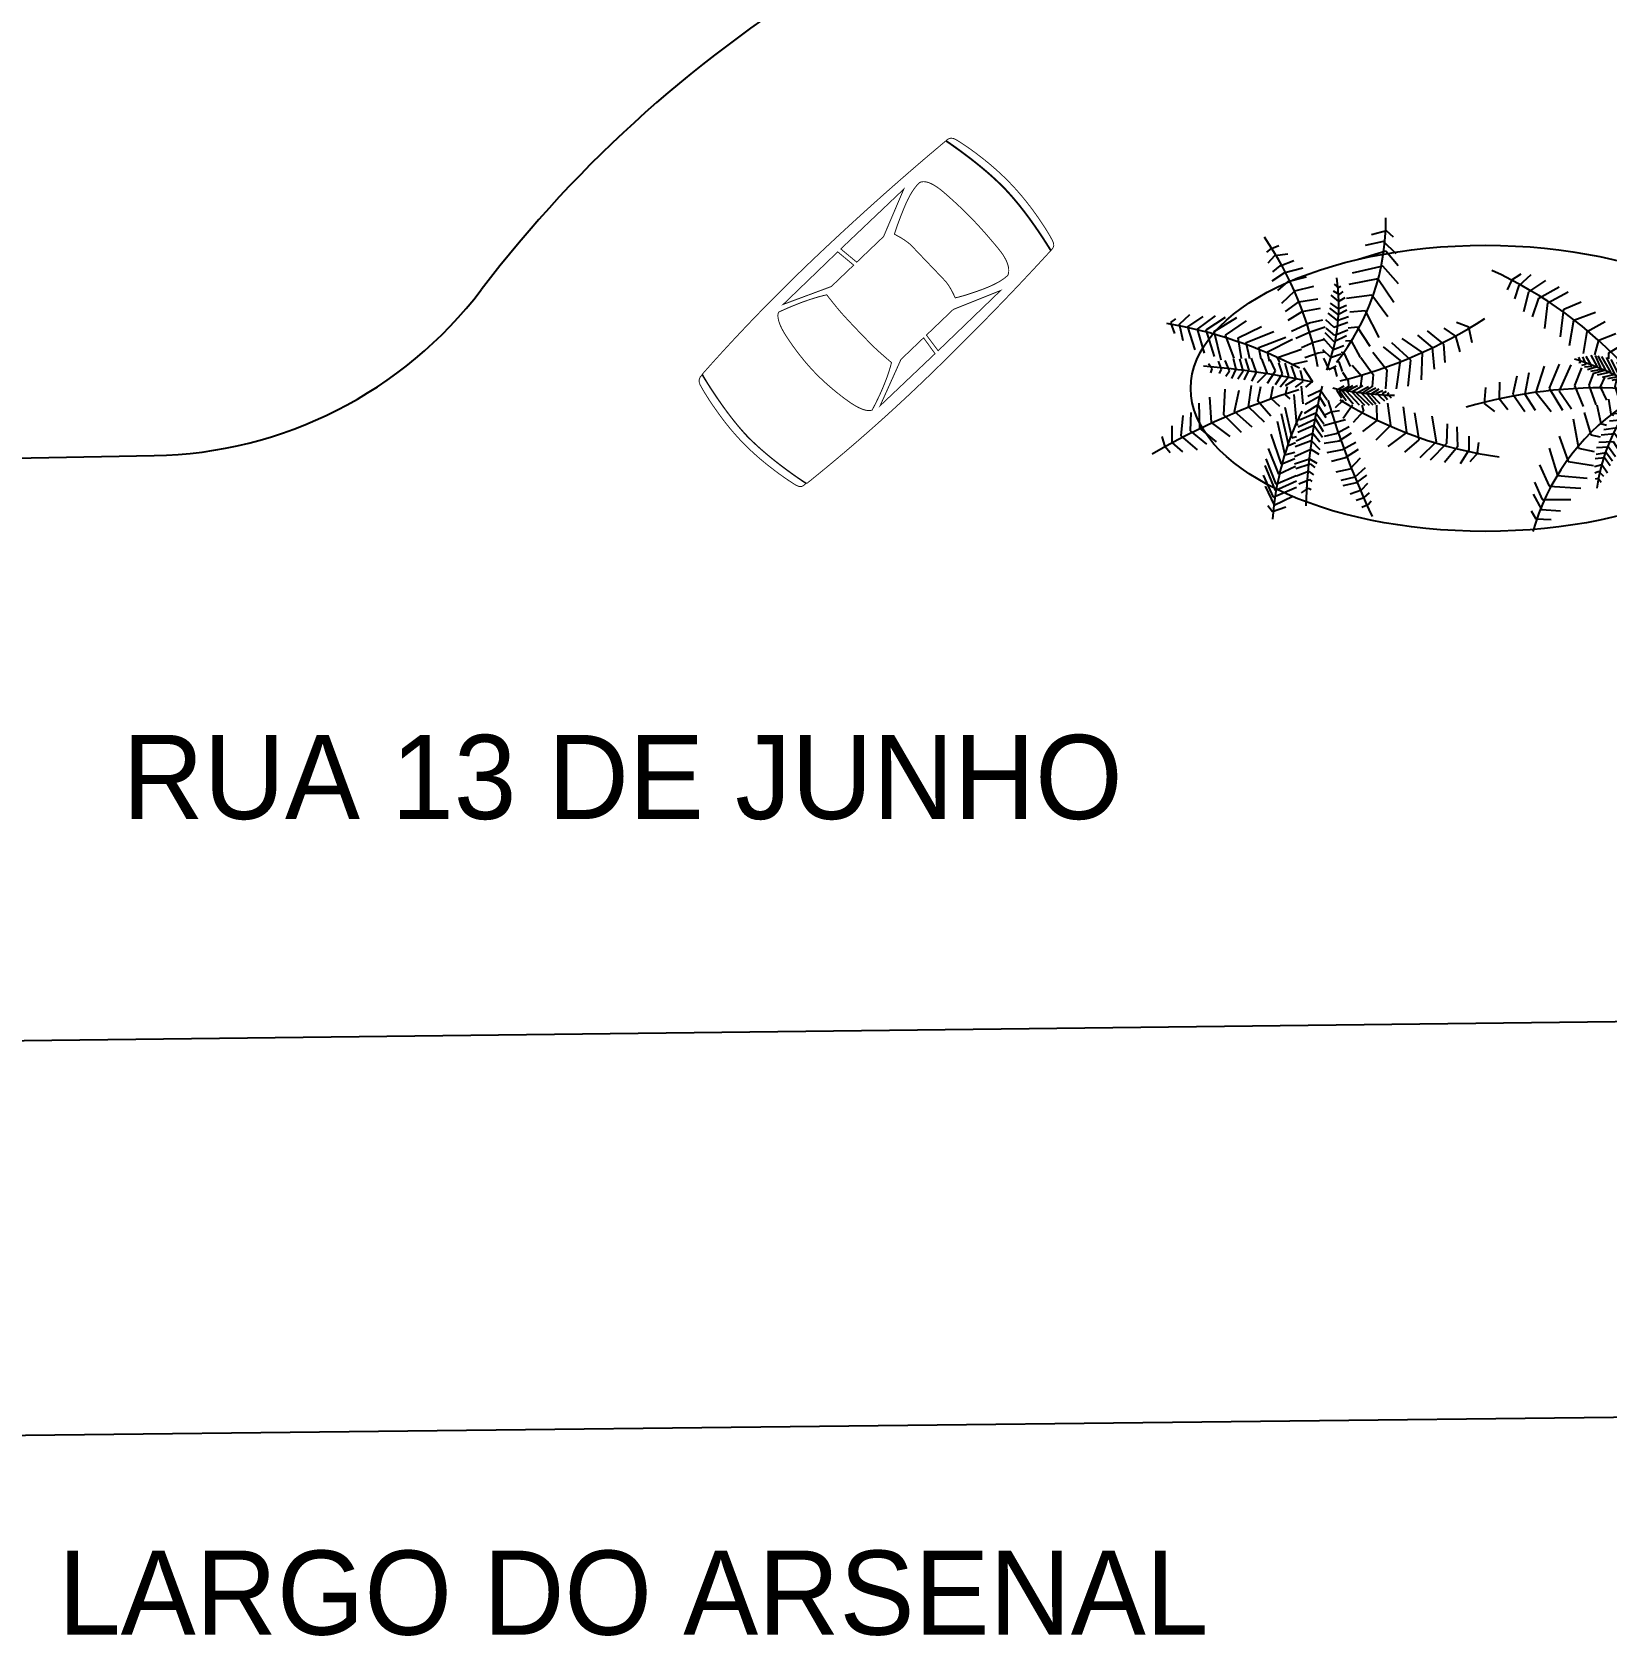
# Model space of a CAD drawing. Extents: x 346 to 515, y 162 to 297.
# Drawn here: x 439.13 to 457.85, y 163.67 to 182.73 of the extents above; entities that cross this region are included whole.
import ezdxf

# ---------------------------------------------------------------- set-up
doc = ezdxf.new("R2010")
doc.units = 0
doc.header["$LTSCALE"] = 35
doc.layers.get('0').update_dxf_attribs({"linetype": 'CONTINUOUS'})
for name, color, linetype in [('CAMADA_1', 7, 'CONTINUOUS'), ('JARDIM', 3, 'CONTINUOUS'), ('LOCAÇÃO', 7, 'CONTINUOUS'), ('LPISO', 234, 'CONTINUOUS'), ('TEXTO', 2, 'CONTINUOUS')]:
    doc.layers.add(name, color=color, linetype=linetype)

# ---------------------------------------------------------------- blocks, each defined once
blk = doc.blocks.new('CARRO')
at = {"layer": 'CAMADA_1', "color": 1, "linetype": 'Continuous', "const_width": 0.003}
for points in [[(-0.189055, 1.749713), (-0.195129, 1.749552), (-0.201241, 1.749349), (-0.207388, 1.749102), (-0.213573, 1.748813), (-0.219794, 1.748481), (-0.226051, 1.748107), (-0.232345, 1.74769), (-0.238675, 1.74723), (-0.245041, 1.746729), (-0.251442, 1.746185), (-0.25788, 1.7456), (-0.264353, 1.744973), (-0.270861, 1.744304), (-0.277405, 1.743593), (-0.283984, 1.742841), (-0.290598, 1.742048), (-0.297248, 1.741214), (-0.303932, 1.740339), (-0.31065, 1.739422), (-0.317404, 1.738465), (-0.324191, 1.737468), (-0.331013, 1.736429), (-0.33787, 1.735351), (-0.34476, 1.734232), (-0.351684, 1.733073), (-0.358642, 1.731874), (-0.365634, 1.730635), (-0.37266, 1.729357), (-0.379718, 1.728038), (-0.38681, 1.726681), (-0.393936, 1.725284), (-0.401094, 1.723847), (-0.408285, 1.722372), (-0.415509, 1.720858), (-0.422766, 1.719305), (-0.430055, 1.717713), (-0.430055, 1.717713), (-0.430113, 1.727032), (-0.427264, 1.734506), (-0.421479, 1.740167), (-0.412724, 1.744047), (-0.406911, 1.745571), (-0.400937, 1.747076), (-0.394803, 1.748561), (-0.38851, 1.750025), (-0.382056, 1.751466), (-0.375443, 1.752884), (-0.36867, 1.754276), (-0.361736, 1.755643), (-0.354643, 1.756983), (-0.34739, 1.758294), (-0.339977, 1.759575), (-0.332404, 1.760826), (-0.324671, 1.762045), (-0.316777, 1.76323), (-0.308724, 1.764382), (-0.301554, 1.76541), (-0.294399, 1.766375), (-0.287258, 1.767278), (-0.280132, 1.768119), (-0.273022, 1.768897), (-0.265927, 1.769614), (-0.258849, 1.770268), (-0.251788, 1.770859), (-0.244744, 1.771389), (-0.237717, 1.771856), (-0.230708, 1.772261), (-0.223718, 1.772603), (-0.216746, 1.772884), (-0.209794, 1.773102), (-0.202861, 1.773257), (-0.195948, 1.773351), (-0.189055, 1.773382), (-0.182111, 1.773351), (-0.175159, 1.773257), (-0.168198, 1.773102), (-0.161227, 1.772884), (-0.154247, 1.772603), (-0.147255, 1.772261), (-0.140252, 1.771856), (-0.133236, 1.771389), (-0.126206, 1.770859), (-0.119163, 1.770268), (-0.112104, 1.769614), (-0.105029, 1.768897), (-0.097938, 1.768119), (-0.090829, 1.767278), (-0.083702, 1.766375), (-0.076556, 1.76541), (-0.06939, 1.764382), (-0.061337, 1.76323), (-0.053443, 1.762045), (-0.04571, 1.760826), (-0.038137, 1.759575), (-0.030723, 1.758294), (-0.02347, 1.756983), (-0.016376, 1.755643), (-0.009443, 1.754276), (-0.00267, 1.752884), (0.003944, 1.751466), (0.010397, 1.750025), (0.016691, 1.748561), (0.022824, 1.747076), (0.028797, 1.745571), (0.03461, 1.744047), (0.04273, 1.740167), (0.048568, 1.734506), (0.052094, 1.727032), (0.053276, 1.717713), (0.045797, 1.719305), (0.038362, 1.720858), (0.03097, 1.722372), (0.023621, 1.723847), (0.016315, 1.725284), (0.009052, 1.726681), (0.001832, 1.728038), (-0.005345, 1.729357), (-0.012479, 1.730635), (-0.019571, 1.731874), (-0.026619, 1.733073), (-0.033625, 1.734232), (-0.040588, 1.735351), (-0.047509, 1.736429), (-0.054387, 1.737468), (-0.061222, 1.738465), (-0.068015, 1.739422), (-0.074765, 1.740339), (-0.081473, 1.741214), (-0.088139, 1.742048), (-0.094762, 1.742841), (-0.101343, 1.743593), (-0.107881, 1.744304), (-0.114377, 1.744973), (-0.120831, 1.7456), (-0.127243, 1.746185), (-0.133613, 1.746729), (-0.139941, 1.74723), (-0.146227, 1.74769), (-0.152471, 1.748107), (-0.158673, 1.748481), (-0.164833, 1.748813), (-0.170951, 1.749102), (-0.177028, 1.749349), (-0.183062, 1.749552), (-0.189055, 1.749713)], [(-0.189055, 0.601382), (-0.194618, 0.601405), (-0.20025, 0.601475), (-0.205951, 0.60159), (-0.211722, 0.601753), (-0.217563, 0.601961), (-0.223472, 0.602217), (-0.229452, 0.602519), (-0.2355, 0.602867), (-0.241619, 0.603262), (-0.247806, 0.603704), (-0.254063, 0.604192), (-0.26039, 0.604727), (-0.266786, 0.605309), (-0.273251, 0.605938), (-0.279786, 0.606614), (-0.28639, 0.607337), (-0.293064, 0.608107), (-0.299807, 0.608923), (-0.306619, 0.609787), (-0.313501, 0.610698), (-0.320452, 0.611656), (-0.327473, 0.612661), (-0.334564, 0.613714), (-0.341723, 0.614813), (-0.348952, 0.61596), (-0.356251, 0.617155), (-0.363619, 0.618396), (-0.371056, 0.619686), (-0.378563, 0.621022), (-0.386139, 0.622407), (-0.393785, 0.623838), (-0.4015, 0.625318), (-0.409285, 0.626845), (-0.417139, 0.62842), (-0.425062, 0.630042), (-0.433055, 0.631713), (-0.433055, 0.631713), (-0.43349, 0.638203), (-0.433921, 0.644699), (-0.434347, 0.6512), (-0.434768, 0.657708), (-0.435184, 0.66422), (-0.435596, 0.670739), (-0.436003, 0.677263), (-0.436406, 0.683792), (-0.436804, 0.690327), (-0.437197, 0.696868), (-0.437585, 0.703415), (-0.437969, 0.709966), (-0.438348, 0.716524), (-0.438722, 0.723087), (-0.439091, 0.729656), (-0.439456, 0.73623), (-0.439816, 0.74281), (-0.440172, 0.749395), (-0.440523, 0.755986), (-0.440869, 0.762582), (-0.44121, 0.769184), (-0.441547, 0.775792), (-0.441879, 0.782405), (-0.442207, 0.789024), (-0.442529, 0.795648), (-0.442847, 0.802277), (-0.44316, 0.808913), (-0.443469, 0.815553), (-0.443773, 0.8222), (-0.444072, 0.828851), (-0.444367, 0.835509), (-0.444657, 0.842171), (-0.444942, 0.84884), (-0.445222, 0.855513), (-0.445498, 0.862193), (-0.445769, 0.868877), (-0.446036, 0.875568), (-0.446297, 0.882263), (-0.446554, 0.888965), (-0.446807, 0.895671), (-0.447054, 0.902383), (-0.447297, 0.909101), (-0.447535, 0.915824), (-0.447769, 0.922553), (-0.447998, 0.929287), (-0.448222, 0.936026), (-0.448442, 0.942771), (-0.448656, 0.949521), (-0.448867, 0.956277), (-0.449072, 0.963038), (-0.449273, 0.969805), (-0.449469, 0.976577), (-0.44966, 0.983354), (-0.449847, 0.990137), (-0.450029, 0.996925), (-0.450206, 1.003719), (-0.450379, 1.010518), (-0.450547, 1.017323), (-0.45071, 1.024133), (-0.450869, 1.030948), (-0.451022, 1.037769), (-0.451172, 1.044595), (-0.451316, 1.051426), (-0.451456, 1.058263), (-0.451591, 1.065106), (-0.451721, 1.071953), (-0.451847, 1.078806), (-0.451968, 1.085665), (-0.452085, 1.092528), (-0.452196, 1.099397), (-0.452303, 1.106272), (-0.452406, 1.113152), (-0.452503, 1.120037), (-0.452596, 1.126927), (-0.452684, 1.133823), (-0.452768, 1.140724), (-0.452847, 1.147631), (-0.452921, 1.154542), (-0.45299, 1.161459), (-0.453055, 1.168382), (-0.453055, 1.168382), (-0.453112, 1.175137), (-0.453162, 1.181889), (-0.453204, 1.188639), (-0.453238, 1.195387), (-0.453264, 1.202132), (-0.453282, 1.208876), (-0.453293, 1.215616), (-0.453296, 1.222354), (-0.453291, 1.22909), (-0.453279, 1.235824), (-0.453259, 1.242555), (-0.453231, 1.249284), (-0.453195, 1.256011), (-0.453152, 1.262735), (-0.453101, 1.269457), (-0.453042, 1.276177), (-0.452976, 1.282894), (-0.452901, 1.289609), (-0.452819, 1.296322), (-0.452729, 1.303032), (-0.452632, 1.30974), (-0.452527, 1.316446), (-0.452414, 1.323149), (-0.452293, 1.32985), (-0.452164, 1.336549), (-0.452028, 1.343246), (-0.451884, 1.34994), (-0.451733, 1.356632), (-0.451573, 1.363322), (-0.451406, 1.370009), (-0.451231, 1.376694), (-0.451049, 1.383377), (-0.450858, 1.390058), (-0.45066, 1.396736), (-0.450454, 1.403413), (-0.450241, 1.410086), (-0.45002, 1.416758), (-0.449791, 1.423428), (-0.449554, 1.430095), (-0.449309, 1.43676), (-0.449057, 1.443422), (-0.448797, 1.450083), (-0.448529, 1.456741), (-0.448254, 1.463397), (-0.447971, 1.470051), (-0.44768, 1.476702), (-0.447381, 1.483352), (-0.447075, 1.489999), (-0.446761, 1.496644), (-0.446439, 1.503286), (-0.446109, 1.509927), (-0.445772, 1.516565), (-0.445427, 1.523201), (-0.445074, 1.529835), (-0.444714, 1.536467), (-0.444345, 1.543097), (-0.443969, 1.549724), (-0.443586, 1.556349), (-0.443194, 1.562972), (-0.442795, 1.569593), (-0.442388, 1.576212), (-0.441973, 1.582829), (-0.441551, 1.589443), (-0.441121, 1.596055), (-0.440683, 1.602666), (-0.440237, 1.609274), (-0.439784, 1.615879), (-0.439323, 1.622483), (-0.438854, 1.629085), (-0.438377, 1.635684), (-0.437893, 1.642281), (-0.437401, 1.648877), (-0.436901, 1.65547), (-0.436394, 1.662061), (-0.435878, 1.668649), (-0.435355, 1.675236), (-0.434825, 1.681821), (-0.434286, 1.688403), (-0.43374, 1.694984), (-0.433186, 1.701562), (-0.432625, 1.708138), (-0.432055, 1.714713), (-0.432055, 1.714713), (-0.42798, 1.715926), (-0.423489, 1.717166), (-0.418582, 1.718433), (-0.41326, 1.719726), (-0.407526, 1.721046), (-0.40138, 1.722393), (-0.394823, 1.723766), (-0.387856, 1.725166), (-0.380482, 1.726593), (-0.3727, 1.728046), (-0.364512, 1.729526), (-0.355919, 1.731033), (-0.346923, 1.732566), (-0.337524, 1.734126), (-0.327724, 1.735713), (-0.320207, 1.736885), (-0.312753, 1.738002), (-0.305364, 1.739063), (-0.298038, 1.740067), (-0.290776, 1.741015), (-0.283576, 1.741905), (-0.276437, 1.742737), (-0.269361, 1.74351), (-0.262345, 1.744225), (-0.25539, 1.74488), (-0.248495, 1.745475), (-0.241659, 1.746009), (-0.234882, 1.746483), (-0.228164, 1.746895), (-0.221504, 1.747245), (-0.214901, 1.747532), (-0.208355, 1.747757), (-0.201866, 1.747918), (-0.195433, 1.748015), (-0.189055, 1.748047), (-0.182678, 1.748015), (-0.176245, 1.747918), (-0.169758, 1.747757), (-0.163214, 1.747532), (-0.156614, 1.747245), (-0.149958, 1.746895), (-0.143245, 1.746483), (-0.136476, 1.746009), (-0.129649, 1.745475), (-0.122766, 1.74488), (-0.115825, 1.744225), (-0.108826, 1.74351), (-0.101769, 1.742737), (-0.094653, 1.741905), (-0.08748, 1.741015), (-0.080247, 1.740067), (-0.072956, 1.739063), (-0.065605, 1.738002), (-0.058194, 1.736885), (-0.050724, 1.735713), (-0.040986, 1.734126), (-0.031639, 1.732566), (-0.022683, 1.731033), (-0.014118, 1.729526), (-0.005945, 1.728046), (0.001837, 1.726593), (0.009229, 1.725166), (0.016229, 1.723766), (0.022837, 1.722393), (0.029055, 1.721046), (0.034882, 1.719726), (0.040317, 1.718433), (0.045361, 1.717166), (0.050014, 1.715926), (0.054276, 1.714713), (0.054276, 1.714713), (0.054821, 1.708138), (0.055358, 1.701562), (0.055888, 1.694984), (0.056411, 1.688403), (0.056927, 1.681821), (0.057435, 1.675236), (0.057935, 1.668649), (0.058428, 1.662061), (0.058914, 1.65547), (0.059392, 1.648877), (0.059863, 1.642281), (0.060327, 1.635684), (0.060783, 1.629085), (0.061232, 1.622483), (0.061673, 1.615879), (0.062107, 1.609274), (0.062534, 1.602666), (0.062953, 1.596055), (0.063365, 1.589443), (0.063769, 1.582829), (0.064166, 1.576212), (0.064556, 1.569593), (0.064939, 1.562972), (0.065314, 1.556349), (0.065681, 1.549724), (0.066042, 1.543097), (0.066395, 1.536467), (0.06674, 1.529835), (0.067079, 1.523201), (0.06741, 1.516565), (0.067734, 1.509927), (0.06805, 1.503286), (0.068359, 1.496644), (0.068661, 1.489999), (0.068955, 1.483352), (0.069242, 1.476702), (0.069522, 1.470051), (0.069795, 1.463397), (0.07006, 1.456741), (0.070318, 1.450083), (0.070568, 1.443422), (0.070812, 1.43676), (0.071048, 1.430095), (0.071277, 1.423428), (0.071498, 1.416758), (0.071712, 1.410086), (0.071919, 1.403413), (0.072119, 1.396736), (0.072311, 1.390058), (0.072497, 1.383377), (0.072674, 1.376694), (0.072845, 1.370009), (0.073009, 1.363322), (0.073165, 1.356632), (0.073314, 1.34994), (0.073455, 1.343246), (0.07359, 1.336549), (0.073717, 1.32985), (0.073837, 1.323149), (0.07395, 1.316446), (0.074055, 1.30974), (0.074154, 1.303032), (0.074245, 1.296322), (0.074329, 1.289609), (0.074405, 1.282894), (0.074475, 1.276177), (0.074537, 1.269457), (0.074592, 1.262735), (0.07464, 1.256011), (0.074681, 1.249284), (0.074714, 1.242555), (0.074741, 1.235824), (0.07476, 1.22909), (0.074772, 1.222354), (0.074777, 1.215616), (0.074775, 1.208876), (0.074765, 1.202132), (0.074748, 1.195387), (0.074725, 1.188639), (0.074694, 1.181889), (0.074655, 1.175137), (0.07461, 1.168382), (0.07461, 1.168382), (0.074558, 1.161459), (0.074501, 1.154542), (0.074439, 1.147631), (0.074373, 1.140724), (0.074301, 1.133823), (0.074225, 1.126927), (0.074145, 1.120037), (0.07406, 1.113152), (0.07397, 1.106272), (0.073875, 1.099397), (0.073775, 1.092528), (0.073671, 1.085665), (0.073562, 1.078806), (0.073449, 1.071953), (0.07333, 1.065106), (0.073207, 1.058263), (0.073079, 1.051426), (0.072947, 1.044595), (0.072809, 1.037769), (0.072667, 1.030948), (0.07252, 1.024133), (0.072369, 1.017323), (0.072212, 1.010518), (0.072051, 1.003719), (0.071885, 0.996925), (0.071714, 0.990137), (0.071538, 0.983354), (0.071358, 0.976577), (0.071173, 0.969805), (0.070983, 0.963038), (0.070788, 0.956277), (0.070589, 0.949521), (0.070384, 0.942771), (0.070175, 0.936026), (0.069961, 0.929287), (0.069742, 0.922553), (0.069518, 0.915824), (0.06929, 0.909101), (0.069057, 0.902383), (0.068818, 0.895671), (0.068575, 0.888965), (0.068327, 0.882263), (0.068075, 0.875568), (0.067817, 0.868877), (0.067555, 0.862193), (0.067287, 0.855513), (0.067015, 0.84884), (0.066738, 0.842171), (0.066456, 0.835509), (0.066169, 0.828851), (0.065878, 0.8222), (0.065581, 0.815553), (0.06528, 0.808913), (0.064973, 0.802277), (0.064662, 0.795648), (0.064346, 0.789024), (0.064025, 0.782405), (0.063699, 0.775792), (0.063368, 0.769184), (0.063032, 0.762582), (0.062691, 0.755986), (0.062345, 0.749395), (0.061995, 0.74281), (0.061639, 0.73623), (0.061279, 0.729656), (0.060913, 0.723087), (0.060543, 0.716524), (0.060168, 0.709966), (0.059787, 0.703415), (0.059402, 0.696868), (0.059012, 0.690327), (0.058617, 0.683792), (0.058216, 0.677263), (0.057811, 0.670739), (0.057401, 0.66422), (0.056986, 0.657708), (0.056566, 0.6512), (0.056141, 0.644699), (0.055711, 0.638203), (0.055276, 0.631713), (0.055276, 0.631713), (0.047229, 0.630042), (0.039254, 0.62842), (0.031352, 0.626845), (0.023522, 0.625318), (0.015765, 0.623838), (0.00808, 0.622407), (0.000467, 0.621022), (-0.007073, 0.619686), (-0.014542, 0.618396), (-0.021938, 0.617155), (-0.029262, 0.61596), (-0.036514, 0.614813), (-0.043694, 0.613714), (-0.050802, 0.612661), (-0.057838, 0.611656), (-0.064802, 0.610698), (-0.071694, 0.609787), (-0.078515, 0.608923), (-0.085264, 0.608107), (-0.091941, 0.607337), (-0.098546, 0.606614), (-0.10508, 0.605938), (-0.111542, 0.605309), (-0.117932, 0.604727), (-0.124251, 0.604192), (-0.130499, 0.603704), (-0.136675, 0.603262), (-0.14278, 0.602867), (-0.148814, 0.602519), (-0.154776, 0.602217), (-0.160667, 0.601961), (-0.166487, 0.601753), (-0.172236, 0.60159), (-0.177913, 0.601475), (-0.18352, 0.601405), (-0.189055, 0.601382)], [(-0.189055, 1.256713), (-0.178564, 1.256703), (-0.16869, 1.256673), (-0.159427, 1.256623), (-0.150773, 1.256553), (-0.142722, 1.256464), (-0.135272, 1.256354), (-0.128417, 1.256224), (-0.122155, 1.256074), (-0.11648, 1.255903), (-0.11139, 1.255713), (-0.10633, 1.255473), (-0.100753, 1.255153), (-0.094659, 1.254753), (-0.088052, 1.254274), (-0.080932, 1.253714), (-0.073303, 1.253074), (-0.065165, 1.252353), (-0.056522, 1.251553), (-0.047374, 1.250673), (-0.037724, 1.249713), (-0.034695, 1.254845), (-0.031689, 1.260075), (-0.028707, 1.265402), (-0.025749, 1.270828), (-0.022813, 1.276352), (-0.019901, 1.281975), (-0.017011, 1.287696), (-0.014143, 1.293517), (-0.011298, 1.299437), (-0.008474, 1.305457), (-0.005671, 1.311578), (-0.00289, 1.317798), (-0.000129, 1.32412), (0.002611, 1.330542), (0.005331, 1.337065), (0.00803, 1.34369), (0.01071, 1.350417), (0.013371, 1.357246), (0.016013, 1.364178), (0.018636, 1.371212), (0.02124, 1.378349), (0.023826, 1.38559), (0.026394, 1.392934), (0.028945, 1.400382), (0.026749, 1.404156), (0.023854, 1.407787), (0.020256, 1.411272), (0.015954, 1.41461), (0.010948, 1.417798), (0.005233, 1.420835), (-0.00119, 1.42372), (-0.008325, 1.426449), (-0.016172, 1.429022), (-0.024734, 1.431437), (-0.034012, 1.433691), (-0.044008, 1.435784), (-0.054724, 1.437713), (-0.062228, 1.438993), (-0.069687, 1.440201), (-0.077101, 1.441338), (-0.084468, 1.442403), (-0.091789, 1.443398), (-0.099063, 1.444322), (-0.106288, 1.445176), (-0.113466, 1.44596), (-0.120594, 1.446674), (-0.127673, 1.447319), (-0.134702, 1.447895), (-0.14168, 1.448402), (-0.148606, 1.44884), (-0.155481, 1.44921), (-0.162303, 1.449512), (-0.169072, 1.449747), (-0.175788, 1.449914), (-0.182449, 1.450014), (-0.189055, 1.450047), (-0.189055, 1.450047), (-0.195759, 1.450014), (-0.202502, 1.449914), (-0.209285, 1.449747), (-0.216109, 1.449512), (-0.222974, 1.44921), (-0.22988, 1.44884), (-0.236829, 1.448402), (-0.24382, 1.447895), (-0.250855, 1.447319), (-0.257934, 1.446674), (-0.265058, 1.44596), (-0.272227, 1.445176), (-0.279442, 1.444322), (-0.286703, 1.443398), (-0.294011, 1.442403), (-0.301366, 1.441338), (-0.30877, 1.440201), (-0.316223, 1.438993), (-0.323724, 1.437713), (-0.323724, 1.437713), (-0.334369, 1.435784), (-0.344304, 1.433691), (-0.353528, 1.431437), (-0.362043, 1.429022), (-0.369847, 1.426449), (-0.376942, 1.42372), (-0.383326, 1.420835), (-0.389001, 1.417798), (-0.393966, 1.41461), (-0.39822, 1.411272), (-0.401765, 1.407787), (-0.4046, 1.404156), (-0.406724, 1.400382), (-0.404172, 1.392774), (-0.401599, 1.385284), (-0.399005, 1.377911), (-0.396389, 1.370656), (-0.393752, 1.363518), (-0.391093, 1.356496), (-0.388413, 1.34959), (-0.385711, 1.342801), (-0.382987, 1.336127), (-0.380241, 1.329569), (-0.377472, 1.323125), (-0.374681, 1.316797), (-0.371868, 1.310584), (-0.369031, 1.304484), (-0.366172, 1.298499), (-0.36329, 1.292627), (-0.360385, 1.286869), (-0.357457, 1.281224), (-0.354505, 1.275692), (-0.35153, 1.270272), (-0.348531, 1.264964), (-0.345508, 1.259769), (-0.342461, 1.254685), (-0.33939, 1.249713), (-0.32902, 1.250775), (-0.319245, 1.251738), (-0.310069, 1.252602), (-0.301493, 1.253368), (-0.293521, 1.254035), (-0.286156, 1.254602), (-0.279399, 1.255071), (-0.273254, 1.255441), (-0.267724, 1.255713), (-0.262615, 1.255903), (-0.256887, 1.256074), (-0.250543, 1.256224), (-0.243585, 1.256354), (-0.236015, 1.256464), (-0.227835, 1.256553), (-0.219047, 1.256623), (-0.209653, 1.256673), (-0.199655, 1.256703), (-0.189055, 1.256713)], [(-0.41439, 1.372047), (-0.41539, 1.128713), (-0.353055, 1.120047), (-0.353055, 1.220713), (-0.41439, 1.372047)], [(-0.028724, 1.220713), (-0.028724, 1.121047), (0.03761, 1.128713), (0.03661, 1.372047), (-0.028724, 1.220713)], [(-0.353055, 0.988047), (-0.353055, 1.107382), (-0.41539, 1.115047), (-0.41439, 0.835713), (-0.353055, 0.988047)], [(0.03661, 0.835713), (0.03761, 1.115047), (-0.028724, 1.107382), (-0.028724, 0.988047), (0.03661, 0.835713)], [(-0.189055, 0.743047), (-0.183003, 0.743066), (-0.176844, 0.743122), (-0.17058, 0.743215), (-0.164208, 0.743347), (-0.157729, 0.743517), (-0.151142, 0.743726), (-0.144445, 0.743974), (-0.137639, 0.744262), (-0.130722, 0.744589), (-0.123695, 0.744956), (-0.116555, 0.745364), (-0.109303, 0.745813), (-0.101938, 0.746303), (-0.094459, 0.746834), (-0.086865, 0.747408), (-0.079156, 0.748023), (-0.071331, 0.748681), (-0.06339, 0.749382), (-0.052757, 0.750512), (-0.04286, 0.751904), (-0.0337, 0.753561), (-0.02528, 0.755483), (-0.0176, 0.757673), (-0.010663, 0.760133), (-0.004471, 0.762864), (0.000975, 0.765868), (0.005673, 0.769147), (0.00962, 0.772702), (0.012816, 0.776536), (0.015258, 0.780651), (0.016945, 0.785047), (0.016945, 0.785047), (0.016808, 0.79055), (0.016398, 0.796288), (0.015711, 0.802259), (0.014747, 0.808461), (0.013504, 0.814892), (0.011979, 0.821551), (0.010171, 0.828435), (0.008078, 0.835544), (0.005698, 0.842875), (0.00303, 0.850426), (0.000071, 0.858195), (-0.00318, 0.866181), (-0.006724, 0.874382), (-0.010375, 0.882547), (-0.013942, 0.890427), (-0.017424, 0.898019), (-0.020821, 0.905321), (-0.024131, 0.912332), (-0.027354, 0.91905), (-0.030488, 0.925473), (-0.033533, 0.931599), (-0.036489, 0.937426), (-0.039353, 0.942953), (-0.042125, 0.948178), (-0.044804, 0.953098), (-0.04739, 0.957713), (-0.04739, 0.957713), (-0.056304, 0.954676), (-0.064826, 0.952006), (-0.072959, 0.949702), (-0.080704, 0.947759), (-0.088065, 0.946176), (-0.095045, 0.944949), (-0.101647, 0.944077), (-0.107872, 0.943555), (-0.113724, 0.943382), (-0.119065, 0.943382), (-0.124887, 0.943382), (-0.131193, 0.943382), (-0.137986, 0.943382), (-0.145266, 0.943382), (-0.153036, 0.943382), (-0.161298, 0.943382), (-0.170054, 0.943382), (-0.179305, 0.943382), (-0.189055, 0.943382), (-0.198725, 0.943382), (-0.207933, 0.943382), (-0.216676, 0.943382), (-0.224954, 0.943382), (-0.232764, 0.943382), (-0.240104, 0.943382), (-0.246972, 0.943382), (-0.253366, 0.943382), (-0.259284, 0.943382), (-0.264724, 0.943382), (-0.264724, 0.943382), (-0.270576, 0.943555), (-0.276795, 0.944077), (-0.283379, 0.944949), (-0.290325, 0.946176), (-0.29763, 0.947759), (-0.305292, 0.949702), (-0.313308, 0.952006), (-0.321675, 0.954676), (-0.33039, 0.957713), (-0.333189, 0.953098), (-0.336048, 0.948178), (-0.338968, 0.942953), (-0.34195, 0.937426), (-0.344994, 0.931599), (-0.348103, 0.925473), (-0.351276, 0.91905), (-0.354515, 0.912332), (-0.35782, 0.905321), (-0.361192, 0.898019), (-0.364633, 0.890427), (-0.368144, 0.882547), (-0.371724, 0.874382), (-0.375132, 0.866181), (-0.378277, 0.858195), (-0.381159, 0.850426), (-0.383774, 0.842875), (-0.386122, 0.835544), (-0.388201, 0.828435), (-0.390008, 0.821551), (-0.391543, 0.814892), (-0.392802, 0.808461), (-0.393785, 0.802259), (-0.39449, 0.796288), (-0.394913, 0.79055), (-0.395055, 0.785047), (-0.392438, 0.780547), (-0.3893, 0.776333), (-0.385642, 0.772405), (-0.381463, 0.768762), (-0.376764, 0.765405), (-0.371545, 0.762334), (-0.365805, 0.759548), (-0.359545, 0.757048), (-0.352764, 0.754833), (-0.345463, 0.752905), (-0.337642, 0.751262), (-0.3293, 0.749904), (-0.320438, 0.748833), (-0.311055, 0.748047), (-0.311055, 0.748047), (-0.303159, 0.747476), (-0.295353, 0.74694), (-0.287637, 0.746438), (-0.28001, 0.745971), (-0.272474, 0.745538), (-0.265028, 0.74514), (-0.257671, 0.744777), (-0.250405, 0.744448), (-0.243229, 0.744154), (-0.236142, 0.743895), (-0.229146, 0.74367), (-0.222239, 0.74348), (-0.215422, 0.743324), (-0.208696, 0.743203), (-0.202059, 0.743116), (-0.195512, 0.743065), (-0.189055, 0.743047)], [(-0.189055, 0.575047), (-0.195948, 0.575078), (-0.202862, 0.575171), (-0.209797, 0.575326), (-0.216755, 0.575541), (-0.223735, 0.575817), (-0.230738, 0.576154), (-0.237764, 0.57655), (-0.244813, 0.577005), (-0.251887, 0.57752), (-0.258985, 0.578093), (-0.266108, 0.578725), (-0.273256, 0.579414), (-0.28043, 0.580161), (-0.28763, 0.580964), (-0.294856, 0.581824), (-0.302109, 0.582741), (-0.30939, 0.583713), (-0.31763, 0.584922), (-0.325684, 0.58615), (-0.333552, 0.587398), (-0.341236, 0.588668), (-0.348735, 0.58996), (-0.356051, 0.591276), (-0.363184, 0.592617), (-0.370134, 0.593984), (-0.376902, 0.595378), (-0.383489, 0.596801), (-0.389895, 0.598253), (-0.396121, 0.599736), (-0.402168, 0.601251), (-0.408035, 0.602799), (-0.413724, 0.604382), (-0.422229, 0.607761), (-0.428265, 0.612921), (-0.431863, 0.619895), (-0.433055, 0.628713), (-0.42544, 0.627123), (-0.417873, 0.625574), (-0.410354, 0.624068), (-0.402883, 0.622603), (-0.395459, 0.621181), (-0.388083, 0.6198), (-0.380755, 0.618462), (-0.373475, 0.617166), (-0.366243, 0.615912), (-0.359059, 0.614701), (-0.351922, 0.613532), (-0.344833, 0.612406), (-0.337793, 0.611322), (-0.3308, 0.610281), (-0.323854, 0.609283), (-0.316957, 0.608328), (-0.310107, 0.607417), (-0.303306, 0.606548), (-0.296552, 0.605722), (-0.289846, 0.60494), (-0.283187, 0.604201), (-0.276577, 0.603506), (-0.270015, 0.602854), (-0.2635, 0.602245), (-0.257033, 0.601681), (-0.250614, 0.60116), (-0.244243, 0.600683), (-0.237919, 0.600251), (-0.231644, 0.599862), (-0.225416, 0.599517), (-0.219237, 0.599217), (-0.213105, 0.598961), (-0.20702, 0.598749), (-0.200984, 0.598582), (-0.194996, 0.59846), (-0.189055, 0.598382), (-0.189055, 0.598382), (-0.183169, 0.59846), (-0.177231, 0.598582), (-0.171243, 0.598749), (-0.165204, 0.598961), (-0.159113, 0.599217), (-0.152971, 0.599517), (-0.146778, 0.599862), (-0.140534, 0.600251), (-0.134239, 0.600683), (-0.127892, 0.60116), (-0.121494, 0.601681), (-0.115044, 0.602245), (-0.108543, 0.602854), (-0.101991, 0.603506), (-0.095387, 0.604201), (-0.088731, 0.60494), (-0.082024, 0.605722), (-0.075265, 0.606548), (-0.068455, 0.607417), (-0.061592, 0.608328), (-0.054678, 0.609283), (-0.047712, 0.610281), (-0.040695, 0.611322), (-0.033625, 0.612406), (-0.026503, 0.613532), (-0.01933, 0.614701), (-0.012104, 0.615912), (-0.004826, 0.617166), (0.002504, 0.618462), (0.009886, 0.6198), (0.01732, 0.621181), (0.024806, 0.622603), (0.032345, 0.624068), (0.039936, 0.625574), (0.04758, 0.627123), (0.055276, 0.628713), (0.055276, 0.628713), (0.054031, 0.619895), (0.050318, 0.612921), (0.044167, 0.607761), (0.03561, 0.604382), (0.029797, 0.602799), (0.023823, 0.601251), (0.017688, 0.599736), (0.011391, 0.598253), (0.004931, 0.596801), (-0.001691, 0.595378), (-0.008477, 0.593984), (-0.015427, 0.592617), (-0.022542, 0.591276), (-0.029823, 0.58996), (-0.037269, 0.588668), (-0.044881, 0.587398), (-0.052661, 0.58615), (-0.060609, 0.584922), (-0.068724, 0.583713), (-0.075949, 0.582741), (-0.083154, 0.581824), (-0.090339, 0.580964), (-0.097504, 0.580161), (-0.10465, 0.579414), (-0.111777, 0.578725), (-0.118886, 0.578093), (-0.125977, 0.57752), (-0.13305, 0.577005), (-0.140107, 0.57655), (-0.147146, 0.576154), (-0.154169, 0.575817), (-0.161177, 0.575541), (-0.168169, 0.575326), (-0.175145, 0.575171), (-0.182107, 0.575078), (-0.189055, 0.575047)]]:
    blk.add_lwpolyline(points, dxfattribs=at)
blk = doc.blocks.new('VGPAL__2')
at = {"color": 0}
for p, q in [((-25.3, 183.6), (-11, 192.8)), ((-22.1, 198.6), (-13.4, 201.9)), ((-13.4, 201.9), (-0.7, 201.9)), ((-11, 192.8), (8, 186.9)), ((-27.7, 166.1), (-6.3, 180.3)), ((-6.3, 180.3), (16, 171.1)), ((-25.3, 142), (-3.9, 156.1)), ((-24.5, 153.6), (-3.9, 167.8)), ((-3.9, 167.8), (16.9, 160.7)), ((-3.9, 156.1), (24.7, 148.6)), ((112.3, 152.9), (126.1, 153.8)), ((126.1, 153.8), (128.6, 146.8)), ((-23.7, 124.5), (-1.5, 141.1)), ((-1.5, 141.1), (27.9, 134.5)), ((87.1, 135.3), (115.6, 135.8)), ((101.4, 145.9), (121.5, 144.6)), ((115.6, 135.8), (122.3, 114.7)), ((121.5, 144.6), (129, 129.6)), ((-22.9, 110.3), (3.3, 124.5)), ((3.3, 124.5), (31.9, 114.3)), ((51.9, 115.6), (56.1, 111.6)), ((55.3, 125.2), (59.5, 122.1)), ((59.5, 122.1), (66.6, 124.8)), ((72.9, 115.6), (106, 116)), ((80, 125.7), (109.8, 125.7)), ((106, 116), (113.9, 89.6)), ((109.8, 125.7), (119, 100.6)), ((-115.1, 104.9), (-123.3, 101.6)), ((-123.3, 101.6), (-122.4, 84.7)), ((-92.2, 101.3), (-116.9, 97.6)), ((-116.9, 97.6), (-112.8, 73.1)), ((-78.7, 100), (-107.3, 95.8)), ((-107.3, 95.8), (-103.8, 66.1)), ((-20.5, 96.2), (3.3, 111.2)), ((3.3, 111.2), (26.3, 98.7)), ((39.4, 96.2), (46.9, 87.4)), ((41.9, 103.2), (51.1, 94.9)), ((46.5, 109), (51.5, 103.2)), ((51.5, 103.2), (64.5, 104.6)), ((56.1, 111.6), (66.2, 112.5)), ((64.1, 93.6), (93.4, 95.8)), ((66.2, 109), (101.4, 107.6)), ((93.4, 95.8), (102.6, 67.2)), ((101.4, 107.6), (109.8, 76.9)), ((-68.3, 94.8), (-100.3, 91.5)), ((-100.3, 91.5), (-96.5, 64)), ((-61, 91.5), (-93.3, 88.7)), ((-93.3, 88.7), (-90.4, 62.4)), ((-50.2, 85.1), (-82.8, 82)), ((-82.8, 82), (-79.3, 60)), ((-34.5, 77.4), (-72.4, 75.6)), ((-18.9, 80.4), (4, 93.7)), ((-14.2, 71.2), (7.2, 81.2)), ((4, 93.7), (27.1, 82.9)), ((7.2, 81.2), (23.1, 72.9)), ((32.2, 81.2), (40.6, 72.9)), ((36.4, 89.6), (45.6, 80.4)), ((45.6, 80.4), (59.9, 80.8)), ((46.9, 87.4), (61.6, 87.4)), ((51.1, 94.9), (63.7, 94.4)), ((61.6, 85.2), (86.3, 82.1)), ((86.3, 82.1), (91.3, 51.8)), ((-112, 62.1), (-109, 52.7)), ((-100.9, 62.1), (-99.4, 48.4)), ((-91, 62.1), (-89.5, 46.8)), ((-82.3, 60.6), (-81.7, 42.6)), ((-76.4, 60.3), (-75.8, 41.7)), ((-72.4, 75.6), (-70.6, 58.2)), ((-68, 57.9), (-65.1, 36.8)), ((-63, 68.3), (-63.3, 56)), ((-22, 65.8), (-63, 68.3)), ((-53.7, 60.9), (-52.5, 52.1)), ((-14.7, 58.5), (-53.7, 60.9)), ((-6.3, 57.9), (6.4, 65.4)), ((6.4, 65.4), (19.1, 58.7)), ((24.7, 64.1), (36, 50.9)), ((28.5, 75.1), (36.4, 61)), ((36.4, 61), (54.4, 62.3)), ((40.6, 72.9), (58.6, 73.8)), ((54, 63.2), (68.3, 61.9)), ((58.2, 76), (78.3, 74.7)), ((68.3, 61.9), (70.8, 27.6)), ((78.3, 74.7), (81.3, 39.5)), ((-109, 52.7), (-111.4, 50.2)), ((-99.4, 48.4), (-102.3, 46.6)), ((-89.5, 46.8), (-95.3, 42.3)), ((-81.7, 42.6), (-87.5, 38.6)), ((-75.8, 41.7), (-83.4, 34.6)), ((-56.9, 53.6), (-55.7, 33.4)), ((-50.8, 50.8), (-47.6, 29.1)), ((-45.8, 54.5), (-45.8, 49)), ((-8.6, 52.4), (-45.8, 54.5)), ((-41.5, 45.9), (-38.8, 25.5)), ((-35.4, 43.8), (-32.4, 21.2)), ((-32.4, 44.7), (-33, 42.9)), ((2.8, 38), (-32.4, 44.7)), ((-28.1, 39.8), (-25.5, 19)), ((5.4, 47.8), (-1, 43.8)), ((13.9, 42.6), (5.4, 47.8)), ((15.9, 44.3), (19.7, 29.8)), ((16.3, 50.9), (25.1, 37.3)), ((20.5, 55.3), (30.1, 43.9)), ((30.1, 43.9), (44, 44.3)), ((36, 50.9), (50.7, 53.1)), ((44, 43), (50.3, 43.9)), ((48.6, 54.4), (60.3, 53.6)), ((50.3, 43.9), (51.9, 14)), ((60.3, 53.6), (66.2, 20.6)), ((-74.7, 19.3), (-76.4, 0.7)), ((-65.1, 36.8), (-73.8, 29.4)), ((-55.7, 33.4), (-68.8, 26.7)), ((-62.7, 19.6), (-65.4, 1.9)), ((-47.6, 29.1), (-59.8, 23.9)), ((-38.8, 25.5), (-55.5, 19.6)), ((-32.4, 21.2), (-49.3, 16.9)), ((-22, 31.9), (-17.3, 13.8)), ((-8.3, 9.3), (-12.6, 28.2)), ((-10.9, 30.4), (9.8, 26.4)), ((-1.6, 5.9), (-4.2, 22.4)), ((7.2, 21.5), (11.2, 12)), ((10.4, 33.3), (14.6, 22.8)), ((14.6, 22.8), (28, 22.3)), ((19.7, 29.8), (36.4, 30.7)), ((25.1, 37.3), (41.4, 37.3)), ((37.7, 30.2), (36.4, 10.9)), ((75.8, 19.3), (79.2, -4.1)), ((89.6, 19.3), (94.7, 0.3)), ((100.1, 19.3), (106.8, 0.8)), ((111, 20.6), (120.7, 1.7)), ((126.9, 21), (133.6, 6.1)), ((139.5, 24.1), (145, 6.9)), ((149.6, 20.6), (154.2, 10)), ((161.7, 22.8), (167.6, 12.7)), ((174.3, 20.6), (176.8, 14)), ((-138.7, 2.2), (-138.2, -7.9)), ((-129.4, 7.1), (-128.6, -7.2)), ((-117.5, 12), (-118.9, -4.5)), ((-110.8, 12.6), (-111.7, -4.5)), ((-99.7, 15.7), (-100.9, -1.4)), ((-86, 17.5), (-86.6, 0.1)), ((-86.6, 0.1), (-81.4, -17.6)), ((-76.4, 0.7), (-72.4, -17)), ((-65.4, 1.9), (-60.4, -15.2)), ((-54.9, 16.9), (-55.7, 2.8)), ((-55.7, 2.8), (-52.5, -14.6)), ((-42.9, 2.5), (-43.2, -12.8)), ((-42.4, 14.2), (-42.9, 2.5)), ((-25.5, 19), (-40.9, 13.5)), ((-17.3, 13.8), (-34.2, 9)), ((-30.7, 8.3), (-29.5, 1.3)), ((-29.5, 1.3), (-30.7, -8.8)), ((-21.4, 5.6), (-8.3, 9.3)), ((-15, 1.6), (-1.6, 5.9)), ((11.2, 12), (29.3, 17.5)), ((41.4, 12.7), (41.9, -4.1)), ((53.6, 13.1), (55.7, -2.3)), ((66.2, 16.6), (68.7, -1.9)), ((94.7, 0.3), (92.2, -21.6)), ((106.8, 0.8), (103.9, -21.6)), ((120.7, 1.7), (119.4, -21.6)), ((133.6, 6.1), (132.8, -16.4)), ((145, 6.9), (144.1, -15)), ((154.2, 10), (155.4, -7.1)), ((167.6, 12.7), (165.1, -2.7)), ((176.8, 14), (177.6, 4.7)), ((-148.7, -1.7), (-147.5, -10.3)), ((-147.5, -10.3), (-144.6, -14.6)), ((-138.2, -7.9), (-134.7, -15.5)), ((-128.6, -7.2), (-123, -16.7)), ((-118.9, -4.5), (-113.7, -18.3)), ((-111.7, -4.5), (-104.4, -19.2)), ((-100.9, -1.4), (-91.9, -16.7)), ((-29.3, -25.4), (-41.2, -10.4)), ((-28.3, -26.7), (-9.6, -18.8)), ((-26, -5.4), (-20.2, -17)), ((-22.2, -19.8), (-8.7, -15.5)), ((-17.4, -15.8), (-6.7, -12.5)), ((-9.6, -18.8), (-6.7, -32.5)), ((-8.7, -15.5), (-6.2, -28.4)), ((-6.7, -12.5), (-4.2, -22.6)), ((8.6, -17.6), (19.4, -17.9)), ((19.4, -17.9), (18.5, -15.8)), ((34.3, -8.2), (19.4, -10.3)), ((19.4, -10.3), (21.4, -20.1)), ((32.2, -17), (44.1, -10.4)), ((32.5, -17.7), (33.2, -29.9)), ((40.2, -22.6), (56.6, -14.9)), ((41.9, -4.1), (41, -11.5)), ((49.4, -26), (62.7, -18.8)), ((55.7, -2.3), (55.3, -14.6)), ((68.7, -1.9), (69.5, -20.8)), ((79.2, -4.1), (78.3, -20.3)), ((-54.7, -47.9), (-62.6, -27.9)), ((-39.6, -36.2), (-49.1, -20.4)), ((-32.4, -36.2), (-39.6, -36.2)), ((-35.2, -44.7), (-16.7, -34.2)), ((-33.8, -39.4), (-13.7, -29.1)), ((-31.7, -33.6), (-11.3, -23.3)), ((-16.7, -34.2), (-13.1, -49.9)), ((-13.7, -29.1), (-10.1, -43.9)), ((-11.3, -23.3), (-8.5, -37.6)), ((0.2, -28.6), (-6.4, -27.1)), ((11.8, -25.2), (0.2, -28.6)), ((12.7, -25.3), (24.6, -25)), ((15.6, -36.4), (33.4, -33.8)), ((24.6, -25), (25.5, -21.9)), ((33.4, -33.8), (34.6, -30.3)), ((41.4, -35.5), (40.2, -22.6)), ((51.8, -42.1), (49.4, -26)), ((56.2, -28.9), (67.4, -21.5)), ((57.9, -45.2), (56.2, -28.9)), ((77.5, -23.4), (66.2, -30.4)), ((66.2, -30.4), (67, -48)), ((84.2, -28.2), (72.5, -36.6)), ((72.5, -36.6), (73.3, -50.7)), ((89.2, -31.8), (79.2, -39.2)), ((94.7, -34.4), (85.5, -41.4)), ((103.5, -37.9), (93.8, -44.5)), ((-78.5, -77.9), (-88, -52)), ((-65, -62), (-76.9, -40.4)), ((-37.2, -52.9), (-54.7, -47.9)), ((-36.9, -57.4), (-22.9, -50.1)), ((-36.3, -52.2), (-19.6, -45.4)), ((-36, -49), (-19, -40)), ((-35.4, -63.6), (-23.3, -56.5)), ((-23.3, -56.5), (-22.4, -64.9)), ((-22.9, -50.1), (-19.4, -61.3)), ((-19.6, -45.4), (-17.1, -57.8)), ((-19, -40), (-14.4, -55.2)), ((-1.2, -59.3), (-14.4, -54.4)), ((0.9, -46), (-10.1, -40.9)), ((22.3, -51), (-1.2, -59.3)), ((16.8, -38.5), (0.9, -46)), ((22.5, -50.5), (44.4, -45.8)), ((44.4, -45.8), (46.4, -39)), ((58, -57.4), (60.3, -46.4)), ((73.9, -72), (77.9, -53.7)), ((79.2, -39.2), (81.3, -51.1)), ((85.5, -41.4), (86.7, -52.4)), ((89.7, -84.5), (94.5, -54.5)), ((93.8, -44.5), (95.9, -53.3)), ((107.7, -41.9), (101.4, -48)), ((101.4, -48), (103.5, -52.9)), ((114.8, -45.4), (109.8, -48.9)), ((109.8, -48.9), (110.6, -52.4)), ((-91.2, -89.5), (-100.2, -69.1)), ((-38.8, -66.2), (-65, -62)), ((-34.9, -67.3), (-25.8, -63.6)), ((-34.2, -72.2), (-27.9, -69.4)), ((-27.9, -69.4), (-27.4, -71.6)), ((-25.8, -63.6), (-24.6, -68.8)), ((-0.5, -76.5), (-21.7, -68.4)), ((24.5, -66.4), (-0.5, -76.5)), ((31.6, -65.4), (58, -57.4)), ((39, -78.7), (73.9, -72)), ((106.4, -97), (109.6, -62)), ((119.1, -107), (121.5, -69.5)), ((-99.1, -108.7), (-111.8, -84.5)), ((-58.6, -93.7), (-91.2, -89.5)), ((-48.3, -82.8), (-78.5, -77.9)), ((-25.3, -81.2), (5.6, -95.3)), ((2.5, -107), (28.6, -91.2)), ((5.6, -95.3), (27.1, -80.4)), ((59.6, -95.3), (89.7, -84.5)), ((135, -115.3), (135, -81.2)), ((146.9, -116.1), (148.5, -93.7)), ((-111.8, -131.1), (-125.3, -111.2)), ((-104.6, -119.5), (-118.1, -95.3)), ((-68.4, -112.1), (-99.1, -108.7)), ((-26.1, -95.3), (2.5, -107)), ((-23.7, -112.8), (7.2, -122.8)), ((7.2, -122.8), (30.2, -104.5)), ((73.9, -107), (106.4, -97)), ((93.7, -118.6), (119.1, -107)), ((158, -122.8), (158.8, -104.5)), ((-119.7, -142.8), (-132.4, -128.6)), ((-88.8, -137), (-111.8, -131.1)), ((-82.4, -127), (-104.6, -119.5)), ((-15.8, -131.1), (9.6, -136.1)), ((9.6, -136.1), (28.6, -123.7)), ((114.3, -124.5), (135, -115.3)), ((128.6, -126.2), (146.9, -116.1)), ((148.5, -128.6), (158, -122.8)), ((-125.3, -152.8), (-133.2, -140.3)), ((-125.3, -151.9), (-114.2, -157)), ((-103.8, -147.8), (-119.7, -142.8)), ((-11.8, -145.3), (9.6, -150.3)), ((9.6, -150.3), (30.2, -136.1)), ((-4.7, -166.1), (14.9, -166.6)), ((14.9, -166.6), (27.9, -156.1)), ((1.7, -182.8), (20.7, -184.4)), ((20.7, -184.4), (30.2, -171.9))]:
    blk.add_line(p, q, dxfattribs=at)
for centre, radius, start, end in [((-830, 19.6), 836.6, 0.739, 13.8109), ((-356.1, 396.7), 538.2, 315.9636, 333.7318), ((-944.9, 526.2), 1084.9, 331.6939, 338.6524), ((-256.3, -224.6), 351.3, 47.4737, 69.2954), ((-342, -590.2), 686, 59.8381, 71.8484), ((-10.8, -1015.9), 1016.9, 90.2413, 98.5833), ((67.3, 408.2), 409.3, 264.2297, 287.7669), ((310.7, -377.8), 491.7, 132.0685, 155.6843), ((341.3, -196.9), 392.2, 151.3416, 162.1709), ((150.2, 161.4), 213.8, 232.3504, 262.2028), ((579.4, -44.7), 577.2, 177.5116, 196.1981), ((247.2, 134.8), 271.6, 215.1709, 254.1496)]:
    blk.add_arc(centre, radius, start, end, dxfattribs=at)

msp = doc.modelspace()

# ---------------------------------------------------------------- linework, layer by layer
at = {"layer": 'LOCAÇÃO'}
for p, q in [((436.96972, 177.63263), (440.58596, 177.69911)), ((390.05905, 165.5068), (493.38667, 166.66776))]:
    msp.add_line(p, q, dxfattribs=at)
for centre, radius, start, end in [((456.40714, 170.58324), 15, 98.989299, 142.717071), ((440.49406, 182.69826), 5, 271.053193, 322.717071)]:
    msp.add_arc(centre, radius, start, end, dxfattribs=at)
msp.add_ellipse((456.40714, 178.499), major_axis=(-3.5, 0), ratio=0.48571429, dxfattribs=at)
at = {"layer": 'LPISO'}
msp.add_line((384.1805, 170.09893), (497.21769, 171.43898), dxfattribs=at)

# ---------------------------------------------------------------- block references
at = {"layer": 'JARDIM', "xscale": 0.01, "yscale": 0.01, "zscale": 0.01}
for p, rotation in [((454.50234, 178.50627), 106.4550309294594), ((458.23755, 178.52632), 270)]:
    msp.add_blockref('VGPAL__2', p, dxfattribs=dict(at, rotation=rotation))
at = {"layer": 'LOCAÇÃO', "xscale": 3.695796057769939, "yscale": 3.695796057769939, "zscale": 3.695796057769939, "rotation": 133.7103919517413}
msp.add_blockref('CARRO', (451.82115, 182.90332), dxfattribs=at)

# ---------------------------------------------------------------- texts
at = {"layer": 'TEXTO'}
for s, p in [('RUA 13 DE JUNHO', (440.20802, 173.38018)), ('LARGO DO ARSENAL', (439.44261, 163.68503))]:
    msp.add_text(s, height=1, dxfattribs=at).set_placement(p)

doc.saveas('drawing.dxf')
